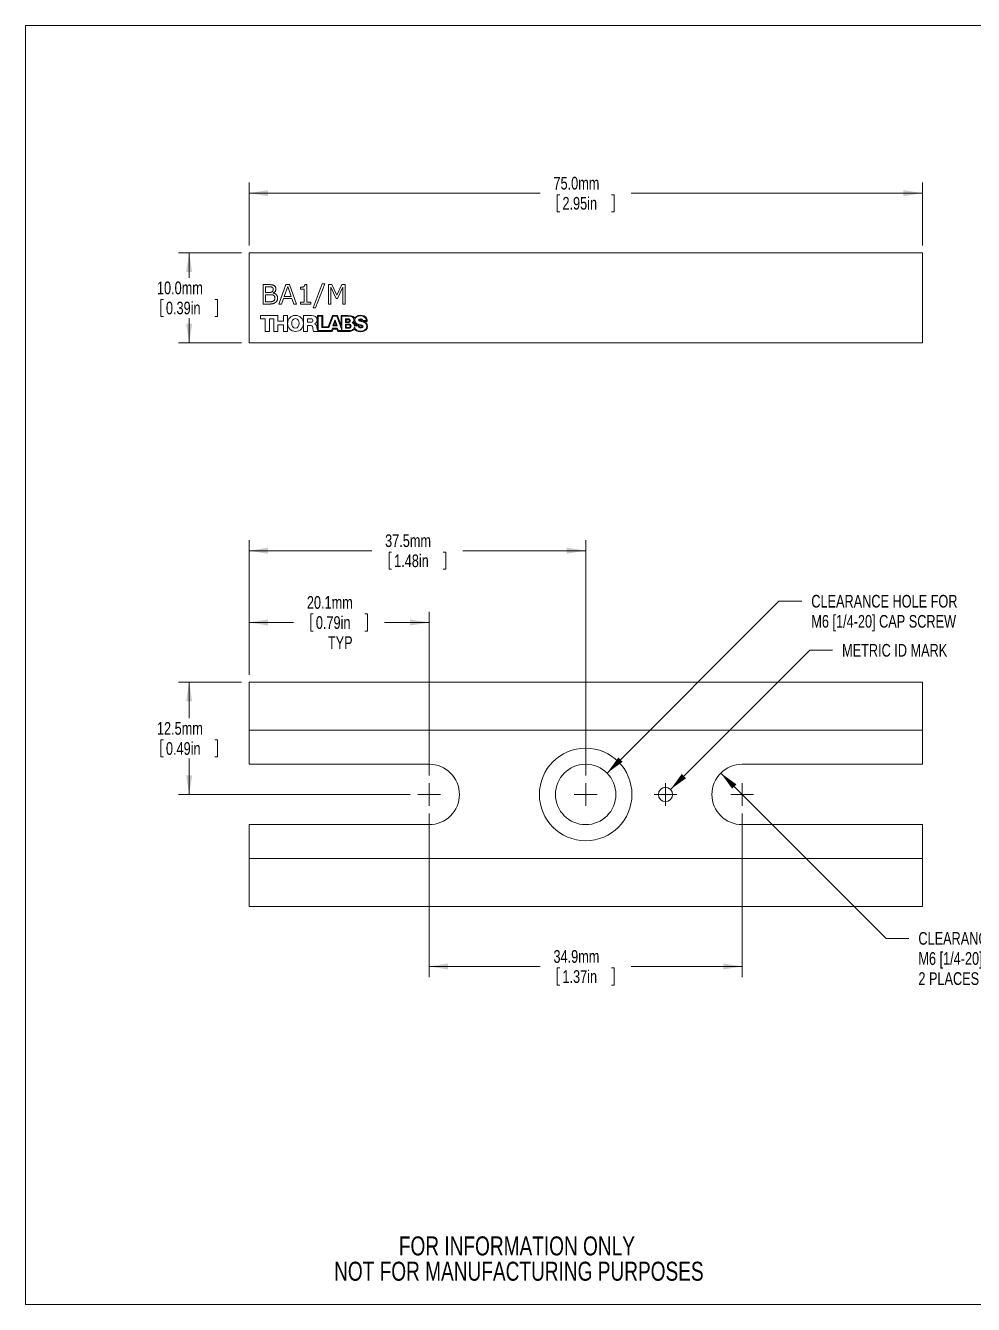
# Model space of a CAD drawing. Header units: millimetres. Extents: x 2 to 278, y 1 to 215.
# Drawn here: x 1.6 to 159.9, y 0.9 to 214.6 of the extents above; entities that cross this region are included whole.
import ezdxf

# ---------------------------------------------------------------- set-up
doc = ezdxf.new("R2010")
doc.units = ezdxf.units.MM
doc.styles.add('SLDTEXTSTYLE0', font='TXT', dxfattribs={"width": 0.75})
doc.dimstyles.new('SLDDIMSTYLE0', dxfattribs={"dimtxt": 2.116667, "dimasz": 3.175, "dimexe": 0, "dimexo": 0.0625, "dimgap": 0.529167, "dimtad": 0, "dimtih": 1, "dimtoh": 1, "dimdec": 1, "dimlfac": 0.666667, "dimrnd": 1e-09, "dimzin": 12, "dimdsep": 46, "dimtxsty": 'SLDTEXTSTYLE0', "dimsah": 1, "dimcen": 0.09, "dimadec": 0, "dimazin": 3, "dimtfac": 1, "dimtdec": 1, "dimtofl": 0, "dimtmove": 0, "dimatfit": 3, "dimfxl": 1, "dimfrac": 2, "dimtolj": 1, "dimtzin": 12, "dimarcsym": 0})
doc.dimstyles.new('SLDDIMSTYLE1', dxfattribs={"dimtxt": 2.116667, "dimasz": 3.175, "dimexe": 0, "dimexo": 0.0625, "dimgap": 0.529167, "dimtad": 0, "dimtih": 1, "dimtoh": 1, "dimdec": 1, "dimlfac": 0.666667, "dimrnd": 1e-09, "dimzin": 12, "dimdsep": 46, "dimtxsty": 'SLDTEXTSTYLE0', "dimsah": 1, "dimcen": 0, "dimadec": 0, "dimazin": 3, "dimtfac": 1, "dimtdec": 1, "dimtofl": 0, "dimtmove": 0, "dimatfit": 3, "dimfxl": 1, "dimfrac": 2, "dimtolj": 1, "dimtzin": 12, "dimarcsym": 0})
doc.dimstyles.new('SLDDIMSTYLE2', dxfattribs={"dimtxt": 2.116667, "dimasz": 3.175, "dimexe": 0, "dimexo": 0.0625, "dimgap": 0.529167, "dimtad": 0, "dimtih": 1, "dimtoh": 1, "dimdec": 1, "dimlfac": 0.666667, "dimrnd": 1e-09, "dimzin": 12, "dimdsep": 46, "dimtxsty": 'SLDTEXTSTYLE0', "dimsah": 1, "dimcen": 0, "dimadec": 0, "dimazin": 3, "dimtfac": 1, "dimtdec": 1, "dimtofl": 0, "dimtmove": 1, "dimatfit": 3, "dimfxl": 1, "dimfrac": 2, "dimtolj": 1, "dimtzin": 12, "dimarcsym": 0})
doc.dimstyles.new('SLDDIMSTYLE3', dxfattribs={"dimtxt": 2.116667, "dimasz": 3.175, "dimexe": 0, "dimexo": 0.0625, "dimgap": 0.529167, "dimtad": 0, "dimtih": 1, "dimtoh": 1, "dimdec": 1, "dimlfac": 0.666667, "dimrnd": 1e-09, "dimzin": 4, "dimdsep": 46, "dimtxsty": 'SLDTEXTSTYLE0', "dimsah": 1, "dimcen": 0.09, "dimadec": 0, "dimazin": 1, "dimtfac": 1, "dimtdec": 1, "dimtofl": 0, "dimtmove": 0, "dimatfit": 3, "dimfxl": 1, "dimfrac": 2, "dimtolj": 1, "dimtzin": 12, "dimarcsym": 0})

# ---------------------------------------------------------------- blocks, each defined once
blk = doc.blocks.new('SW_NOTE_2')
at = {"color": 0, "linetype": 'Continuous', "lineweight": 0, "char_height": 3.175, "attachment_point": 2, "style": 'SLDTEXTSTYLE0'}
for s, insert in [('FOR INFORMATION ONLY', (25.05, 4.09)), ('NOT FOR MANUFACTURING PURPOSES', (25.38, -0.14))]:
    blk.add_mtext(s, dxfattribs=dict(at, insert=insert))
blk = doc.blocks.new('_D')
at = {"color": 7, "linetype": 'Continuous', "lineweight": 0}
for p, q in [((37.64, 104.88), (27.13, 104.88)), ((28.91, 104.88), (28.91, 98.87)), ((24.17, 95.26), (24.17, 92.4)), ((24.17, 95.26), (24.6, 95.26)), ((33.65, 95.26), (33.22, 95.26)), ((33.65, 95.26), (33.65, 92.4)), ((24.17, 92.4), (24.6, 92.4)), ((28.91, 86.14), (28.91, 92.15)), ((33.65, 92.4), (33.22, 92.4)), ((65.83, 86.14), (27.13, 86.14))]:
    blk.add_line(p, q, dxfattribs=at)
for points in [[(28.91, 104.88), (28.4, 101.71), (29.42, 101.71)], [(28.91, 86.14), (29.42, 89.31), (28.4, 89.31)]]:
    blk.add_solid(points, dxfattribs=at)
at = {"color": 7, "linetype": 'Continuous', "lineweight": 0, "char_height": 2.117, "attachment_point": 1, "style": 'SLDTEXTSTYLE0'}
for s, insert in [('12.5mm', (23.53, 98.24)), ('0.49in', (25.03, 94.88))]:
    blk.add_mtext(s, dxfattribs=dict(at, insert=insert))
blk = doc.blocks.new('_D_1')
at = {"color": 7, "linetype": 'Continuous', "lineweight": 0}
for p, q in [((38.91, 106.15), (38.91, 116.66)), ((49.22, 116.31), (49.22, 113.45)), ((49.22, 116.31), (49.65, 116.31)), ((58.7, 116.31), (58.27, 116.31)), ((58.7, 116.31), (58.7, 113.45)), ((69.01, 89.31), (69.01, 116.66)), ((38.91, 114.88), (46.35, 114.88)), ((49.22, 113.45), (49.65, 113.45)), ((58.7, 113.45), (58.27, 113.45)), ((69.01, 114.88), (61.57, 114.88))]:
    blk.add_line(p, q, dxfattribs=at)
for points in [[(38.91, 114.88), (42.09, 114.37), (42.09, 115.39)], [(69.01, 114.88), (65.83, 115.39), (65.83, 114.37)]]:
    blk.add_solid(points, dxfattribs=at)
at = {"color": 7, "linetype": 'Continuous', "lineweight": 0, "char_height": 2.117, "attachment_point": 1, "style": 'SLDTEXTSTYLE0'}
for s, insert in [('20.1mm', (48.58, 119.29)), ('0.79in', (50.08, 115.93)), ('TYP', (52.09, 112.57))]:
    blk.add_mtext(s, dxfattribs=dict(at, insert=insert))
blk = doc.blocks.new('_D_2')
at = {"color": 7, "linetype": 'Continuous', "lineweight": 0}
for p, q in [((38.91, 106.15), (38.91, 128.66)), ((95.16, 89.31), (95.16, 128.66)), ((38.91, 126.88), (59.42, 126.88)), ((62.3, 126.63), (62.3, 123.77)), ((62.3, 126.63), (62.73, 126.63)), ((71.77, 126.63), (71.34, 126.63)), ((71.77, 126.63), (71.77, 123.77)), ((95.16, 126.88), (74.65, 126.88)), ((62.3, 123.77), (62.73, 123.77)), ((71.77, 123.77), (71.34, 123.77))]:
    blk.add_line(p, q, dxfattribs=at)
for points in [[(38.91, 126.88), (42.09, 126.37), (42.09, 127.39)], [(95.16, 126.88), (91.99, 127.39), (91.99, 126.37)]]:
    blk.add_solid(points, dxfattribs=at)
at = {"color": 7, "linetype": 'Continuous', "lineweight": 0, "char_height": 2.117, "attachment_point": 1, "style": 'SLDTEXTSTYLE0'}
for s, insert in [('37.5mm', (61.65, 129.61)), ('1.48in', (63.16, 126.25))]:
    blk.add_mtext(s, dxfattribs=dict(at, insert=insert))
blk = doc.blocks.new('_D_3')
at = {"color": 7, "linetype": 'Continuous', "lineweight": 0}
for p, q in [((69.01, 82.96), (69.01, 55.61)), ((121.31, 82.96), (121.31, 55.61)), ((69.01, 57.39), (87.55, 57.39)), ((90.42, 57.14), (90.42, 54.28)), ((90.42, 57.14), (90.85, 57.14)), ((99.9, 57.14), (99.47, 57.14)), ((99.9, 57.14), (99.9, 54.28)), ((121.31, 57.39), (102.77, 57.39)), ((90.42, 54.28), (90.85, 54.28)), ((99.9, 54.28), (99.47, 54.28))]:
    blk.add_line(p, q, dxfattribs=at)
for points in [[(69.01, 57.39), (72.18, 56.88), (72.18, 57.9)], [(121.31, 57.39), (118.14, 57.9), (118.14, 56.88)]]:
    blk.add_solid(points, dxfattribs=at)
at = {"color": 7, "linetype": 'Continuous', "lineweight": 0, "char_height": 2.117, "attachment_point": 1, "style": 'SLDTEXTSTYLE0'}
for s, insert in [('34.9mm', (89.78, 60.12)), ('1.37in', (91.28, 56.76))]:
    blk.add_mtext(s, dxfattribs=dict(at, insert=insert))
blk = doc.blocks.new('_D_4')
at = {"color": 7, "linetype": 'Continuous', "lineweight": 0}
for p, q in [((98.73, 89.71), (127.46, 118.44)), ((127.46, 118.44), (131.27, 118.44))]:
    blk.add_line(p, q, dxfattribs=at)
blk.add_solid([(98.73, 89.71), (101.33, 91.59), (100.62, 92.31)], dxfattribs=at)
at = {"color": 7, "linetype": 'Continuous', "lineweight": 0, "char_height": 2.1167, "attachment_point": 1, "style": 'SLDTEXTSTYLE0'}
for s, insert in [('CLEARANCE HOLE FOR', (132.86, 119.49)), ('M6 [1/4-20] CAP SCREW', (132.86, 116.13))]:
    blk.add_mtext(s, dxfattribs=dict(at, insert=insert))
blk = doc.blocks.new('_D_5')
at = {"color": 7, "linetype": 'Continuous', "lineweight": 0}
for p, q in [((117.74, 89.71), (145.35, 62.09)), ((145.35, 62.09), (149.16, 62.09))]:
    blk.add_line(p, q, dxfattribs=at)
blk.add_solid([(117.74, 89.71), (119.63, 87.1), (120.35, 87.82)], dxfattribs=at)
at = {"color": 7, "linetype": 'Continuous', "lineweight": 0, "attachment_point": 1, "style": 'SLDTEXTSTYLE0'}
for s, insert, char_height in [('CLEARANCE SLOT FOR', (150.75, 63.14), 2.1167), ('M6 [1/4-20] CAP SCREW', (150.75, 59.78), 2.1167), ('2 PLACES', (150.75, 56.42), 2.117)]:
    blk.add_mtext(s, dxfattribs=dict(at, insert=insert, char_height=char_height))
blk = doc.blocks.new('_D_6')
at = {"color": 7, "linetype": 'Continuous', "lineweight": 0}
for p, q in [((109.34, 86.98), (132.6, 110.24)), ((132.6, 110.24), (136.41, 110.24))]:
    blk.add_line(p, q, dxfattribs=at)
blk.add_solid([(109.34, 86.98), (111.94, 88.86), (111.22, 89.58)], dxfattribs=at)
at = {"color": 7, "linetype": 'Continuous', "lineweight": 0, "insert": (138, 111.29), "char_height": 2.1167, "attachment_point": 1, "style": 'SLDTEXTSTYLE0'}
blk.add_mtext('METRIC ID MARK', dxfattribs=at)
blk = doc.blocks.new('SW_CENTERMARKSYMBOL_0')
at = {"color": 0, "linetype": 'Continuous', "lineweight": 0}
for q in [(-1.905, 0), (0, 1.905), (0, -1.905), (1.905, 0)]:
    blk.add_line((0, 0), q, dxfattribs=at)
blk = doc.blocks.new('SW_CENTERMARKSYMBOL_1')
at = {"color": 0, "linetype": 'Continuous', "lineweight": 0}
for q in [(-1.905, 0), (0, 1.905), (0, -1.905), (1.905, 0)]:
    blk.add_line((0, 0), q, dxfattribs=at)
blk = doc.blocks.new('SW_CENTERMARKSYMBOL_2')
at = {"color": 0, "linetype": 'Continuous', "lineweight": 0}
for q in [(-1.905, 0), (0, 1.905), (0, -1.905), (1.905, 0)]:
    blk.add_line((0, 0), q, dxfattribs=at)
blk = doc.blocks.new('SW_CENTERMARKSYMBOL_3')
at = {"color": 0, "linetype": 'Continuous', "lineweight": 0}
for q in [(-1.905, 0), (0, 1.905), (0, -1.905), (1.905, 0)]:
    blk.add_line((0, 0), q, dxfattribs=at)
blk = doc.blocks.new('_D_7')
at = {"color": 7, "linetype": 'Continuous', "lineweight": 0}
for p, q in [((38.91, 177.91), (38.91, 188.41)), ((151.41, 177.91), (151.41, 188.41)), ((38.91, 186.64), (87.55, 186.64)), ((90.42, 186.38), (90.42, 183.53)), ((90.42, 186.38), (90.85, 186.38)), ((99.9, 186.38), (99.47, 186.38)), ((99.9, 186.38), (99.9, 183.53)), ((151.41, 186.64), (102.77, 186.64)), ((90.42, 183.53), (90.85, 183.53)), ((99.9, 183.53), (99.47, 183.53))]:
    blk.add_line(p, q, dxfattribs=at)
for points in [[(38.91, 186.64), (42.09, 186.13), (42.09, 187.14)], [(151.41, 186.64), (148.24, 187.14), (148.24, 186.13)]]:
    blk.add_solid(points, dxfattribs=at)
at = {"color": 7, "linetype": 'Continuous', "lineweight": 0, "char_height": 2.117, "attachment_point": 1, "style": 'SLDTEXTSTYLE0'}
for s, insert in [('75.0mm', (89.78, 189.36)), ('2.95in', (91.28, 186))]:
    blk.add_mtext(s, dxfattribs=dict(at, insert=insert))
blk = doc.blocks.new('_D_8')
at = {"color": 7, "linetype": 'Continuous', "lineweight": 0}
for p, q in [((37.64, 176.64), (27.13, 176.64)), ((28.91, 176.64), (28.91, 172.5)), ((24.17, 168.88), (24.17, 166.03)), ((24.17, 168.88), (24.6, 168.88)), ((33.65, 168.88), (33.22, 168.88)), ((33.65, 168.88), (33.65, 166.03)), ((24.17, 166.03), (24.6, 166.03)), ((28.91, 161.64), (28.91, 165.77)), ((33.65, 166.03), (33.22, 166.03)), ((37.64, 161.64), (27.13, 161.64))]:
    blk.add_line(p, q, dxfattribs=at)
for points in [[(28.91, 176.64), (28.4, 173.46), (29.42, 173.46)], [(28.91, 161.64), (29.42, 164.81), (28.4, 164.81)]]:
    blk.add_solid(points, dxfattribs=at)
at = {"color": 7, "linetype": 'Continuous', "lineweight": 0, "char_height": 2.117, "attachment_point": 1, "style": 'SLDTEXTSTYLE0'}
for s, insert in [('10.0mm', (23.53, 171.86)), ('0.39in', (25.03, 168.5))]:
    blk.add_mtext(s, dxfattribs=dict(at, insert=insert))

msp = doc.modelspace()

# ---------------------------------------------------------------- linework, layer by layer
at = {"color": 7, "linetype": 'Continuous', "lineweight": 0}
for p, q in [((1.58, 214.65), (277.99, 214.65)), ((1.58, 214.65), (1.58, 0.9)), ((38.91, 176.64), (38.91, 161.64)), ((38.91, 176.64), (151.41, 176.64)), ((151.41, 176.64), (151.41, 161.64)), ((41.27, 171.35), (42.21, 171.35)), ((41.27, 168.11), (41.27, 171.35)), ((43.89, 168.11), (45.08, 171.35)), ((45.37, 171.01), (44.78, 169.38)), ((45.08, 171.35), (45.65, 171.35)), ((45.95, 169.38), (45.37, 171.01)), ((45.65, 171.35), (46.84, 168.11)), ((48.23, 171.35), (48.56, 171.35)), ((48.56, 171.35), (48.56, 168.44)), ((49.63, 167.46), (51.15, 171.47)), ((51.56, 171.47), (50.02, 167.46)), ((51.15, 171.47), (51.56, 171.47)), ((52.17, 171.35), (52.76, 171.35)), ((52.17, 168.11), (52.17, 171.35)), ((52.76, 171.35), (53.61, 169.56)), ((53.61, 169.56), (54.43, 171.35)), ((54.43, 171.35), (55, 171.35)), ((55, 171.35), (55, 168.11)), ((41.68, 170.98), (41.68, 170.04)), ((42.18, 170.98), (41.68, 170.98)), ((41.68, 170.04), (42.23, 170.04)), ((41.68, 169.67), (41.68, 168.48)), ((42.35, 169.67), (41.68, 169.67)), ((42.97, 169.96), (42.97, 169.94)), ((44.65, 169.01), (44.33, 168.11)), ((46.08, 169.01), (44.65, 169.01)), ((44.78, 169.38), (45.95, 169.38)), ((46.4, 168.11), (46.08, 169.01)), ((47.5, 170.61), (47.5, 170.9)), ((48.15, 170.61), (47.5, 170.61)), ((48.15, 168.44), (48.15, 170.61)), ((52.58, 170.9), (52.58, 168.11)), ((53.46, 169.01), (52.58, 170.9)), ((53.71, 169.01), (53.46, 169.01)), ((54.59, 170.9), (53.71, 169.01)), ((54.59, 168.11), (54.59, 170.9)), ((42.4, 168.11), (41.27, 168.11)), ((41.68, 168.48), (42.24, 168.48)), ((44.33, 168.11), (43.89, 168.11)), ((46.84, 168.11), (46.4, 168.11)), ((47.5, 168.44), (48.15, 168.44)), ((47.5, 168.11), (47.5, 168.44)), ((49.22, 168.11), (47.5, 168.11)), ((48.56, 168.44), (49.22, 168.44)), ((49.22, 168.44), (49.22, 168.11)), ((50.02, 167.46), (49.63, 167.46)), ((52.58, 168.11), (52.17, 168.11)), ((55, 168.11), (54.59, 168.11)), ((40.81, 165.61), (40.82, 166.21)), ((41.61, 165.61), (40.81, 165.61)), ((40.82, 166.21), (43.73, 166.21)), ((41.61, 163.54), (41.61, 165.61)), ((42.31, 165.61), (42.31, 163.54)), ((43.04, 165.61), (42.31, 165.61)), ((43.03, 163.54), (43.04, 165.61)), ((43.73, 166.21), (43.73, 165.23)), ((43.73, 165.23), (44.65, 165.23)), ((43.73, 164.64), (43.73, 163.54)), ((44.65, 164.64), (43.73, 164.64)), ((44.65, 166.21), (45.35, 166.21)), ((44.65, 165.23), (44.65, 166.21)), ((44.65, 163.54), (44.65, 164.64)), ((45.35, 166.21), (45.35, 163.54)), ((47.99, 166.2), (49.35, 166.2)), ((47.99, 163.54), (47.99, 166.2)), ((48.69, 165.65), (48.69, 165.05)), ((49.24, 165.65), (48.69, 165.65)), ((48.69, 165.05), (49.27, 165.05)), ((49.87, 164.78), (49.87, 164.78)), ((51.24, 166.2), (50.33, 166.2)), ((50.33, 166.2), (50.33, 163.66)), ((50.47, 163.66), (50.47, 166.07)), ((50.47, 166.07), (51.1, 166.07)), ((51.1, 166.07), (51.1, 164.21)), ((51.24, 164.3), (51.24, 166.2)), ((52.88, 166.2), (52.16, 164.3)), ((52.25, 164.21), (52.96, 166.07)), ((53.7, 166.2), (52.88, 166.2)), ((53.23, 165.43), (52.92, 164.47)), ((52.96, 166.07), (53.59, 166.07)), ((53.27, 165.18), (53.08, 164.6)), ((53.08, 164.6), (53.45, 164.6)), ((53.23, 165.43), (53.33, 165.43)), ((53.45, 164.6), (53.27, 165.18)), ((53.33, 165.43), (53.63, 164.47)), ((53.59, 166.07), (54.44, 163.82)), ((54.32, 164.54), (53.7, 166.2)), ((55.5, 166.2), (54.32, 166.2)), ((54.32, 166.2), (54.32, 164.54)), ((54.44, 163.82), (54.44, 166.07)), ((54.44, 166.07), (55.57, 166.07)), ((55.02, 165.61), (55.58, 165.61)), ((55.02, 165.03), (55.02, 165.61)), ((55.57, 165.03), (55.02, 165.03)), ((55.02, 164.75), (55.64, 164.75)), ((55.02, 164.75), (55.02, 164.08)), ((55.6, 164.63), (55.13, 164.63)), ((55.13, 164.63), (55.13, 164.19)), ((55.14, 165.49), (55.14, 165.15)), ((55.53, 165.48), (55.14, 165.49)), ((55.14, 165.15), (55.53, 165.15)), ((57.23, 164.58), (56.62, 164.58)), ((58.53, 165.34), (57.9, 165.34)), ((57.93, 165.21), (58.66, 165.21)), ((42.31, 163.54), (41.61, 163.54)), ((43.73, 163.54), (43.03, 163.54)), ((45.35, 163.54), (44.65, 163.54)), ((48.68, 163.54), (47.99, 163.54)), ((48.69, 164.51), (48.68, 163.54)), ((49.21, 164.51), (48.69, 164.51)), ((52.79, 163.53), (49.68, 163.54)), ((52.7, 163.66), (50.47, 163.66)), ((51.1, 164.21), (52.25, 164.21)), ((52.16, 164.3), (51.24, 164.3)), ((52.88, 164.07), (52.7, 163.66)), ((52.79, 163.53), (52.95, 163.93)), ((53.66, 164.07), (52.88, 164.07)), ((53.63, 164.47), (52.92, 164.47)), ((52.95, 163.93), (53.6, 163.93)), ((53.6, 163.93), (53.75, 163.53)), ((53.84, 163.66), (53.66, 164.07)), ((53.75, 163.53), (55.74, 163.53)), ((55.6, 163.66), (53.84, 163.66)), ((55.64, 164.08), (55.02, 164.08)), ((55.13, 164.19), (55.6, 164.19)), ((56.54, 164.47), (57.14, 164.47)), ((38.91, 161.64), (151.41, 161.64)), ((38.91, 96.86), (38.91, 104.88)), ((38.91, 104.88), (151.41, 104.88)), ((46.04, 104.88), (46.04, 104.88)), ((47.29, 104.88), (47.29, 104.88)), ((57.82, 104.88), (57.82, 104.88)), ((151.41, 104.88), (151.41, 96.86)), ((38.91, 96.86), (151.41, 96.86)), ((38.91, 91.18), (38.91, 96.86)), ((151.41, 96.86), (151.41, 91.18)), ((69.01, 91.18), (38.91, 91.18)), ((121.31, 91.18), (151.41, 91.18)), ((38.91, 81.09), (69.01, 81.09)), ((38.91, 81.09), (38.91, 75.41)), ((121.31, 81.09), (151.41, 81.09)), ((151.41, 75.41), (151.41, 81.09)), ((38.91, 75.41), (38.91, 67.39)), ((151.41, 75.41), (38.91, 75.41)), ((151.41, 67.39), (151.41, 75.41)), ((38.91, 67.39), (151.41, 67.39)), ((277.99, 0.9), (1.58, 0.9))]:
    msp.add_line(p, q, dxfattribs=at)
for centre, radius in [((95.16, 86.14), 7.73), ((95.16, 86.14), 5.05), ((108.5, 86.14), 1.19)]:
    msp.add_circle(centre, radius, dxfattribs=at)
for centre, start, end in [((69.01, 86.14), 270, 90), ((121.31, 86.14), 90, 270)]:
    msp.add_arc(centre, 5.05, start, end, dxfattribs=at)
for points, knots in [([(42.21, 171.35), (42.24, 171.35), (42.29, 171.35), (42.37, 171.35), (42.45, 171.35), (42.51, 171.34), (42.58, 171.34), (42.63, 171.34), (42.68, 171.33), (42.75, 171.32), (42.82, 171.31), (42.9, 171.28), (42.98, 171.25), (43.04, 171.23), (43.06, 171.21)], [0, 0, 0, 0, 0.0967397, 0.1868928, 0.2704672, 0.3489375, 0.4201603, 0.4855859, 0.5445067, 0.5977788, 0.6978129, 0.7975728, 0.8987015, 1, 1, 1, 1]), ([(43.06, 171.21), (43.09, 171.2), (43.15, 171.17), (43.22, 171.11), (43.27, 171.05), (43.32, 170.97), (43.36, 170.89), (43.38, 170.81), (43.4, 170.72), (43.4, 170.65), (43.4, 170.62)], [0, 0, 0, 0, 0.133466, 0.257643, 0.377018, 0.493189, 0.61076, 0.732891, 0.862283, 1, 1, 1, 1]), ([(48.01, 170.99), (48.03, 171), (48.06, 171.02), (48.1, 171.05), (48.14, 171.09), (48.17, 171.13), (48.19, 171.17), (48.21, 171.23), (48.23, 171.29), (48.23, 171.33), (48.23, 171.35)], [0, 0, 0, 0, 0.122544, 0.240656, 0.353943, 0.46711, 0.584025, 0.710047, 0.849061, 1, 1, 1, 1]), ([(42.78, 170.89), (42.77, 170.9), (42.73, 170.92), (42.67, 170.94), (42.61, 170.96), (42.54, 170.97), (42.46, 170.97), (42.38, 170.98), (42.28, 170.98), (42.22, 170.98), (42.18, 170.98)], [0, 0, 0, 0, 0.09706, 0.198062, 0.305366, 0.419137, 0.543741, 0.681665, 0.834094, 1, 1, 1, 1]), ([(42.23, 170.04), (42.26, 170.04), (42.32, 170.04), (42.4, 170.04), (42.48, 170.05), (42.54, 170.06), (42.6, 170.07), (42.66, 170.09), (42.71, 170.12), (42.75, 170.14), (42.76, 170.15)], [0, 0, 0, 0, 0.170546, 0.322798, 0.456953, 0.5733, 0.679787, 0.786913, 0.892095, 1, 1, 1, 1]), ([(42.96, 169.58), (42.95, 169.59), (42.91, 169.61), (42.85, 169.63), (42.78, 169.64), (42.71, 169.65), (42.63, 169.66), (42.54, 169.67), (42.45, 169.67), (42.38, 169.67), (42.35, 169.67)], [0, 0, 0, 0, 0.095516, 0.197057, 0.305552, 0.421616, 0.54728, 0.686015, 0.836874, 1, 1, 1, 1]), ([(42.76, 170.15), (42.78, 170.16), (42.81, 170.18), (42.85, 170.22), (42.88, 170.27), (42.91, 170.32), (42.92, 170.37), (42.94, 170.43), (42.95, 170.5), (42.95, 170.54), (42.95, 170.56)], [0, 0, 0, 0, 0.122832, 0.239719, 0.355325, 0.471926, 0.592622, 0.72075, 0.856103, 1, 1, 1, 1]), ([(42.95, 170.56), (42.95, 170.58), (42.95, 170.62), (42.94, 170.67), (42.93, 170.72), (42.91, 170.76), (42.89, 170.8), (42.86, 170.84), (42.82, 170.87), (42.8, 170.89), (42.78, 170.89)], [0, 0, 0, 0, 0.14686, 0.28161, 0.407552, 0.526629, 0.642561, 0.756352, 0.876553, 1, 1, 1, 1]), ([(43.23, 169.08), (43.23, 169.11), (43.23, 169.17), (43.22, 169.25), (43.2, 169.33), (43.18, 169.39), (43.14, 169.45), (43.09, 169.5), (43.03, 169.55), (42.99, 169.57), (42.96, 169.58)], [0, 0, 0, 0, 0.151129, 0.287472, 0.409635, 0.51945, 0.627241, 0.74082, 0.864176, 1, 1, 1, 1]), ([(43.4, 170.62), (43.4, 170.58), (43.39, 170.51), (43.37, 170.4), (43.34, 170.31), (43.28, 170.22), (43.22, 170.14), (43.15, 170.07), (43.06, 170.01), (43, 169.98), (42.97, 169.96)], [0, 0, 0, 0, 0.135431, 0.262525, 0.385021, 0.50556, 0.626312, 0.747041, 0.871239, 1, 1, 1, 1]), ([(42.97, 169.94), (43, 169.94), (43.05, 169.93), (43.13, 169.9), (43.2, 169.87), (43.27, 169.84), (43.33, 169.8), (43.39, 169.76), (43.44, 169.71), (43.49, 169.66), (43.54, 169.6), (43.58, 169.54), (43.61, 169.48), (43.64, 169.41), (43.66, 169.34), (43.67, 169.26), (43.68, 169.18), (43.68, 169.13), (43.68, 169.1)], [0, 0, 0, 0, 0.068712, 0.134823, 0.199349, 0.261509, 0.322921, 0.382871, 0.443008, 0.503046, 0.562699, 0.622146, 0.681698, 0.741692, 0.803634, 0.86637, 0.932044, 1, 1, 1, 1]), ([(43, 168.62), (43.02, 168.63), (43.06, 168.66), (43.11, 168.7), (43.15, 168.75), (43.18, 168.81), (43.2, 168.87), (43.22, 168.93), (43.23, 169.01), (43.23, 169.06), (43.23, 169.08)], [0, 0, 0, 0, 0.12999, 0.252357, 0.368645, 0.479907, 0.594556, 0.717886, 0.852609, 1, 1, 1, 1]), ([(43.68, 169.1), (43.68, 169.06), (43.68, 168.99), (43.66, 168.88), (43.64, 168.77), (43.6, 168.68), (43.55, 168.59), (43.49, 168.51), (43.43, 168.44), (43.38, 168.4), (43.35, 168.38)], [0, 0, 0, 0, 0.140901, 0.273879, 0.40219, 0.526978, 0.648496, 0.7667, 0.883834, 1, 1, 1, 1]), ([(47.5, 170.9), (47.54, 170.9), (47.64, 170.9), (47.76, 170.92), (47.85, 170.93), (47.91, 170.95), (47.97, 170.97), (48, 170.98), (48.01, 170.99)], [0, 0, 0, 0, 0.262044, 0.542606, 0.680511, 0.801631, 0.907807, 1, 1, 1, 1]), ([(42.24, 168.48), (42.29, 168.48), (42.37, 168.48), (42.5, 168.49), (42.6, 168.5), (42.7, 168.51), (42.79, 168.53), (42.87, 168.55), (42.94, 168.58), (42.98, 168.6), (43, 168.62)], [0, 0, 0, 0, 0.172755, 0.329179, 0.469487, 0.593962, 0.7064, 0.811266, 0.908581, 1, 1, 1, 1]), ([(43.35, 168.38), (43.32, 168.35), (43.26, 168.31), (43.16, 168.25), (43.06, 168.21), (42.95, 168.17), (42.83, 168.14), (42.7, 168.13), (42.56, 168.11), (42.46, 168.11), (42.4, 168.11)], [0, 0, 0, 0, 0.1134046, 0.2253914, 0.3358375, 0.4475409, 0.5652499, 0.6959983, 0.8411896, 1, 1, 1, 1])]:
    msp.add_open_spline(points, degree=3, knots=knots, dxfattribs=at)
for points in [[(45.35, 164.87), (45.37, 165.62), (45.84, 166.2), (46.66, 166.2)], [(46.67, 163.54), (45.84, 163.54), (45.37, 164.13), (45.35, 164.87)], [(46.67, 165.67), (46.22, 165.67), (46.04, 165.27), (46.04, 164.87)], [(46.04, 164.87), (46.04, 164.48), (46.21, 164.08), (46.66, 164.08)], [(46.66, 166.2), (47.49, 166.21), (47.96, 165.62), (47.99, 164.87)], [(46.66, 164.08), (47.11, 164.08), (47.29, 164.48), (47.29, 164.87)], [(47.29, 164.87), (47.29, 165.27), (47.12, 165.67), (46.67, 165.67)], [(47.99, 164.87), (47.96, 164.12), (47.49, 163.54), (46.67, 163.54)], [(49.59, 165.36), (49.59, 165.56), (49.44, 165.65), (49.24, 165.65)], [(49.27, 165.05), (49.48, 165.05), (49.59, 165.16), (49.59, 165.36)], [(49.35, 166.2), (49.83, 166.2), (50.29, 165.99), (50.29, 165.45)], [(50.29, 165.45), (50.29, 165.16), (50.15, 164.89), (49.87, 164.78)], [(49.87, 164.78), (50.16, 164.71), (50.24, 164.39), (50.26, 164.14)], [(56.53, 165.72), (56.42, 165.93), (56.35, 166.2), (55.5, 166.2)], [(55.73, 165.32), (55.73, 165.44), (55.63, 165.48), (55.53, 165.48)], [(55.53, 165.15), (55.62, 165.15), (55.73, 165.19), (55.73, 165.32)], [(55.57, 166.07), (55.99, 166.07), (56.44, 165.97), (56.44, 165.46)], [(55.87, 165.32), (55.87, 165.1), (55.7, 165.03), (55.57, 165.03)], [(55.58, 165.61), (55.73, 165.61), (55.87, 165.54), (55.87, 165.32)], [(55.85, 164.41), (55.85, 164.57), (55.73, 164.63), (55.6, 164.63)], [(55.64, 164.75), (55.8, 164.75), (55.96, 164.67), (55.96, 164.41)], [(56.44, 165.46), (56.44, 165.25), (56.31, 165.07), (56.12, 164.98)], [(56.12, 164.98), (56.36, 164.91), (56.52, 164.72), (56.54, 164.47)], [(56.36, 164.99), (56.41, 165.05), (56.49, 165.11), (56.51, 165.21)], [(56.62, 164.58), (56.62, 164.77), (56.46, 164.92), (56.36, 164.99)], [(56.51, 165.21), (56.51, 164.92), (56.78, 164.71), (57.11, 164.62)], [(57.55, 166.22), (56.95, 166.22), (56.65, 165.93), (56.53, 165.72)], [(56.58, 165.39), (56.58, 165.91), (57.11, 166.12), (57.56, 166.12)], [(57.29, 164.69), (56.94, 164.79), (56.58, 164.95), (56.58, 165.39)], [(57.11, 164.62), (57.15, 164.61), (57.19, 164.6), (57.23, 164.58)], [(57.51, 165.63), (57.38, 165.63), (57.21, 165.58), (57.21, 165.43)], [(57.21, 165.43), (57.21, 165.24), (57.56, 165.21), (57.91, 165.11)], [(57.98, 164.34), (57.98, 164.56), (57.63, 164.6), (57.29, 164.69)], [(57.34, 165.42), (57.34, 165.45), (57.49, 165.47), (57.56, 165.47)], [(57.77, 165.25), (57.43, 165.34), (57.34, 165.35), (57.34, 165.42)], [(57.9, 165.34), (57.91, 165.56), (57.7, 165.63), (57.51, 165.63)], [(58.66, 165.21), (58.66, 165.6), (58.59, 166.22), (57.55, 166.22)], [(57.56, 166.12), (58.04, 166.12), (58.52, 165.88), (58.53, 165.34)], [(57.56, 165.47), (57.7, 165.47), (57.75, 165.44), (57.76, 165.35)], [(57.76, 165.35), (57.77, 165.32), (57.77, 165.3), (57.77, 165.25)], [(57.91, 165.11), (58.25, 165.01), (58.61, 164.85), (58.61, 164.42)], [(57.95, 165.21), (57.94, 165.21), (57.93, 165.21), (57.93, 165.21)], [(58.73, 164.37), (58.73, 164.89), (58.43, 165.08), (57.95, 165.21)], [(49.6, 163.96), (49.59, 164.23), (49.54, 164.51), (49.21, 164.51)], [(49.68, 163.54), (49.62, 163.63), (49.61, 163.89), (49.6, 163.96)], [(50.26, 164.14), (50.27, 164.05), (50.28, 163.82), (50.33, 163.66)], [(55.6, 164.19), (55.7, 164.19), (55.85, 164.25), (55.85, 164.41)], [(56.53, 164.27), (56.47, 163.82), (56.07, 163.66), (55.6, 163.66)], [(55.96, 164.41), (55.96, 164.16), (55.77, 164.08), (55.64, 164.08)], [(55.74, 163.53), (56.09, 163.54), (56.43, 163.71), (56.53, 163.95)], [(57.55, 163.58), (57.07, 163.58), (56.63, 163.81), (56.53, 164.27)], [(56.53, 163.95), (56.62, 163.71), (56.96, 163.46), (57.6, 163.46)], [(57.14, 164.47), (57.15, 164.19), (57.33, 164.1), (57.59, 164.1)], [(57.48, 164.24), (57.25, 164.31), (57.24, 164.43), (57.24, 164.58)], [(57.24, 164.58), (57.54, 164.49), (57.83, 164.39), (57.82, 164.33)], [(57.82, 164.33), (57.79, 164.21), (57.7, 164.18), (57.48, 164.24)], [(58.61, 164.42), (58.6, 163.81), (58.08, 163.58), (57.55, 163.58)], [(57.59, 164.1), (57.78, 164.1), (57.98, 164.17), (57.98, 164.34)], [(57.6, 163.46), (58.25, 163.46), (58.73, 163.85), (58.73, 164.37)]]:
    msp.add_open_spline(points, degree=3, dxfattribs=at)

# ---------------------------------------------------------------- block references
for name, p in [('SW_CENTERMARKSYMBOL_2', (69.01, 86.14)), ('SW_CENTERMARKSYMBOL_0', (95.16, 86.14)), ('SW_CENTERMARKSYMBOL_3', (108.5, 86.14)), ('SW_CENTERMARKSYMBOL_1', (121.31, 86.14)), ('SW_NOTE_2', (58.62, 8.18))]:
    msp.add_blockref(name, p, dxfattribs=at)

# ---------------------------------------------------------------- dimensions: what is measured, and where the dimension line sits
for base, p1, p2, dimstyle, picture, middle in [((151.41, 186.64), (38.91, 176.64), (151.41, 176.64), 'SLDDIMSTYLE3', '_D_7', (95.16, 186.64)), ((95.16, 126.88), (38.91, 104.88), (95.16, 88.04), 'SLDDIMSTYLE0', '_D_2', (67.04, 126.88)), ((121.31, 57.39), (69.01, 84.23), (121.31, 84.23), 'SLDDIMSTYLE0', '_D_3', (95.16, 57.39))]:
    dim = msp.add_linear_dim(base=base, p1=p1, p2=p2, dimstyle=dimstyle, dxfattribs=at)
    dim.commit()
    dim.dimension.update_dxf_attribs({"geometry": picture, "text_midpoint": middle, "dimtype": 160})
for base, p1, p2, dimstyle, picture, middle in [((28.91, 161.64), (38.91, 176.64), (38.91, 161.64), 'SLDDIMSTYLE3', '_D_8', (28.91, 169.14)), ((28.91, 86.14), (38.91, 104.88), (67.1, 86.14), 'SLDDIMSTYLE0', '_D', (28.91, 95.51))]:
    dim = msp.add_linear_dim(base=base, p1=p1, p2=p2, angle=90, dimstyle=dimstyle, dxfattribs=at)
    dim.commit()
    dim.dimension.update_dxf_attribs({"geometry": picture, "text_midpoint": middle, "dimtype": 160})
dim = msp.add_linear_dim(base=(69.01, 114.88), p1=(38.91, 104.88), p2=(69.01, 88.04), text='<>\\PTYP', dimstyle='SLDDIMSTYLE0', dxfattribs=at)
dim.commit()
dim.dimension.update_dxf_attribs({"geometry": '_D_1', "text_midpoint": (53.96, 114.88), "dimtype": 160})
for p1, p2, text, picture, middle in [((91.59, 82.57), (98.73, 89.71), 'CLEARANCE HOLE FOR\\PM6 [1/4-20] CAP SCREW', '_D_4', (149.16, 118.44)), ((107.65, 85.29), (109.34, 86.98), 'METRIC ID MARK', '_D_6', (149.16, 110.24))]:
    dim = msp.add_diameter_dim_2p(p1=p1, p2=p2, text=text, dimstyle='SLDDIMSTYLE1', override={"dimpost": '<>'}, dxfattribs=at)
    dim.commit()
    dim.dimension.update_dxf_attribs({"geometry": picture, "text_midpoint": middle, "dimtype": 163})
dim = msp.add_radius_dim(center=(121.31, 86.14), mpoint=(117.74, 89.71), text='CLEARANCE SLOT FOR\\PM6 [1/4-20] CAP SCREW\\P2 PLACES', dimstyle='SLDDIMSTYLE2', override={"dimpost": '<>'}, dxfattribs=at)
dim.commit()
dim.dimension.update_dxf_attribs({"geometry": '_D_5', "text_midpoint": (167.05, 62.09), "dimtype": 164})

doc.saveas('drawing.dxf')
